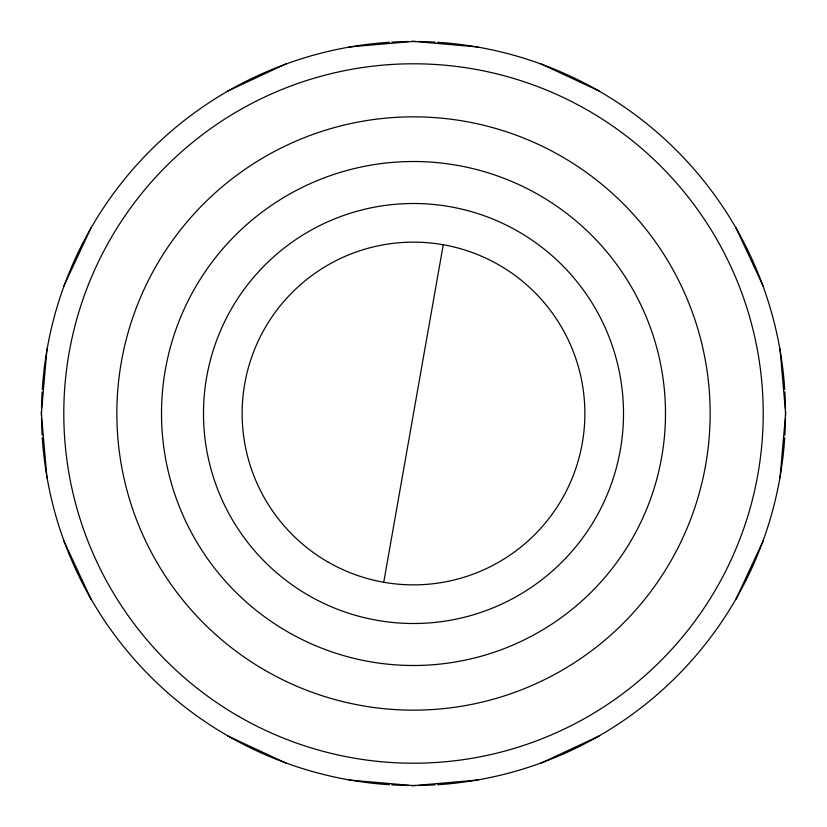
<?xml version="1.0" encoding="UTF-8"?>
<svg xmlns="http://www.w3.org/2000/svg" width="827" height="827" viewBox="0 0 827 827"><rect width="100%" height="100%" fill="white"/><g stroke="black" fill="none" stroke-linecap="round" stroke-linejoin="round"><path stroke-width="1.24" d="M47.005 348.88L41.35 413.5L47.005 478.12M779.995 478.12L785.65 413.5L779.995 348.88M383.738 582.26L443.262 244.74M63.793 286.214L91.208 227.425M735.792 599.575L763.207 540.786M227.425 91.208L286.214 63.793M540.786 763.207L599.575 735.792M348.88 47.005L413.5 41.35L478.12 47.005M478.12 779.995L413.5 785.65L348.88 779.995M540.786 63.793L599.575 91.208M227.425 735.792L286.214 763.207M735.792 227.425L763.207 286.214M63.793 540.786L91.208 599.575M785.495 410.967A371.995 371.995 0 0 1 785.495 416.033M785.464 418.576A371.995 371.995 0 0 1 784.875 435.105M784.72 437.648A371.995 371.995 0 0 1 437.648 784.72M435.105 784.875A371.995 371.995 0 0 1 418.576 785.464M416.033 785.495A371.995 371.995 0 0 1 410.967 785.495M408.424 785.464A371.995 371.995 0 0 1 391.895 784.875M389.352 784.72A371.995 371.995 0 0 1 42.28 437.648M42.125 435.105A371.995 371.995 0 0 1 41.536 418.576M41.505 416.033A371.995 371.995 0 0 1 41.505 410.967M41.536 408.424A371.995 371.995 0 0 1 42.125 391.895M42.28 389.352A371.995 371.995 0 0 1 389.352 42.28M391.895 42.125A371.995 371.995 0 0 1 408.424 41.536M410.967 41.505A371.995 371.995 0 0 1 416.033 41.505M418.576 41.536A371.995 371.995 0 0 1 435.105 42.125M437.648 42.28A371.995 371.995 0 0 1 784.72 389.352M784.875 391.895A371.995 371.995 0 0 1 785.464 408.424M327.823 561.905A171.365 171.365 0 0 0 584.865 413.5A171.365 171.365 0 0 0 327.823 265.095A171.365 171.365 0 0 0 327.823 561.905M278.513 574.372A209.996 209.996 0 0 0 620.312 449.971A209.996 209.996 0 0 0 341.675 216.167A209.996 209.996 0 0 0 278.513 574.372M251.522 606.542A251.997 251.997 0 0 0 661.662 457.259A251.997 251.997 0 0 0 327.316 176.709A251.997 251.997 0 0 0 251.522 606.542M238.641 716.358A349.718 349.718 0 0 0 763.218 413.5A349.718 349.718 0 0 0 238.641 110.642A349.718 349.718 0 0 0 238.641 716.358M265.178 670.408A296.645 296.645 0 0 0 710.145 413.5A296.645 296.645 0 0 0 265.178 156.592A296.645 296.645 0 0 0 265.178 670.408"/></g></svg>
